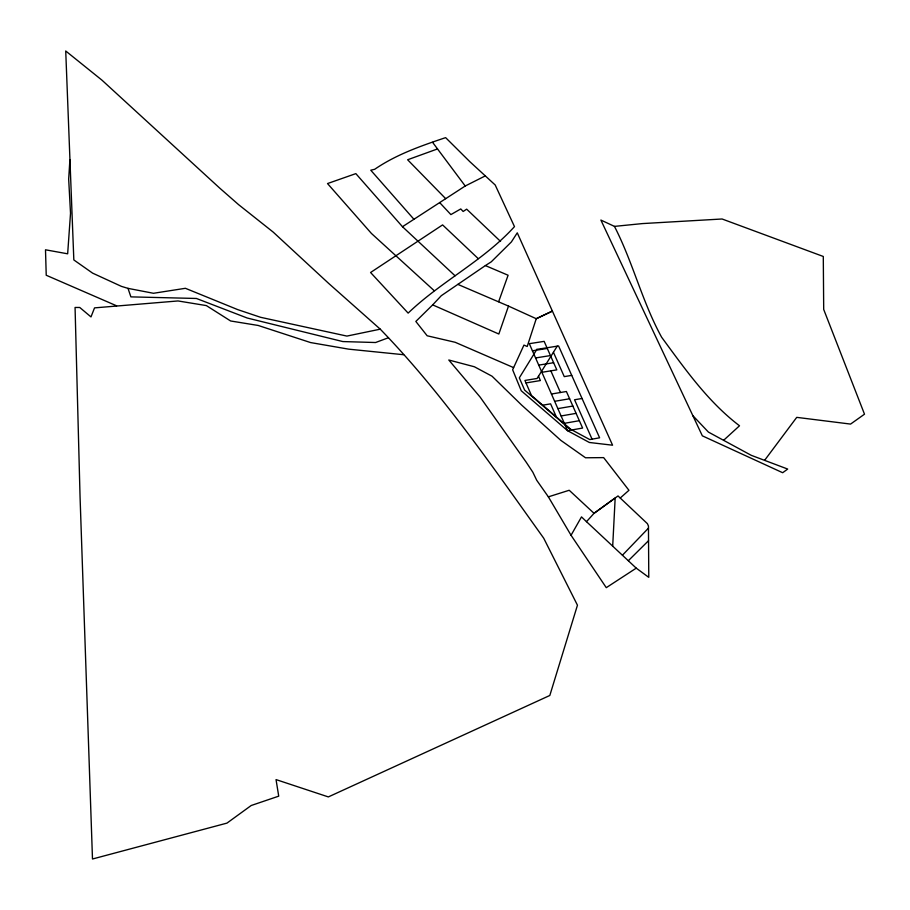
<?xml version="1.0" encoding="UTF-8"?>
<svg xmlns="http://www.w3.org/2000/svg" width="910" height="910" viewBox="0 0 910 910"><rect width="100%" height="100%" fill="white"/><g stroke="black" fill="none" stroke-linecap="round" stroke-linejoin="round"><path stroke-width="1.36" d="M612.703 546L615.171 497.998L594.037 513.32L586.495 521.68L636.238 568.147L648.773 577.338L648.455 526.037L647.419 523.682L618.015 495.939L594.037 513.32L569.216 490.262L548.366 496.849L536.718 480.264L532.828 472.188L526.196 462.178L480.139 397.113L448.789 360.007L474.372 366.764L492.071 376.228L521.589 405.03L560.788 440.338L585.528 457.775L603.648 457.616L628.946 490.297L620.256 497.998M432.671 304.884L441.293 295.693L457.855 284.386L508.497 306.09L498.839 334.027L432.671 304.884L415.836 321.435L427.165 335.779L455.159 342.285L513.615 367.617M498.646 301.699L508.099 275.241L485.371 265.583L457.855 284.386M636.238 568.147L606.276 587.667L571.048 535.273L581.501 516.903L586.495 521.68M557.227 346.164L537.105 378.458L524.922 380.46L531.474 395.52L570.581 429.201M764.673 460.244L796.728 417.36L850.577 424.083L864.5 414.186L823.698 309.446L823.288 256.472L722.096 218.992L642.403 223.587L614.455 226.385L600.884 220.061L702.338 435.833L782.668 472.722L787.696 469.06L751.239 455.318L708.424 432.091L692.806 415.62M478.25 258.645L442.59 224.906L370.575 272.5L408.135 313.108C441.202 281.372 483.608 260.681 514.48 226.613L495.199 184.992L469.799 161.639L445.627 137.637C420.989 145.907 396.305 154.461 374.67 169.305L370.757 170.204L413.936 219.287M622.474 555.168L648.466 528.141M628.423 560.628L648.546 540.688M723.712 440.212L739.511 425.778C707.9 401.765 684.946 368.903 661.627 337.235C642.244 301.961 632.905 262.239 614.455 226.385M434.15 290.643L371.439 233.46L327.52 183.558L355.844 173.628L402.482 226.715L465.226 186.004L485.144 175.971M485.371 265.583L491.241 261.841L511.374 241.946L517.267 232.835L612.578 445.206L589.35 442.476L567.59 430.714L521.248 390.765L512.637 369.756L523.944 345.095L527.208 346.483L536.252 318.716L552.393 311.095L536.252 318.716L508.497 306.09M388.479 337.724L375.557 342.524L342.854 341.568L247.213 318.022L196.412 298.469L130.892 296.876L128.003 288.368L121.439 286.377L92.615 273.137L73.835 259.942L65.725 50.994L101.931 80.137L219.583 187.995L238.579 204.636L273.171 232.084L328.635 283.374L380.255 329.17C441.998 392.858 492.23 466.295 543.714 538.208L577.452 605.207L549.822 695.467L328.339 796.921L276.037 779.597L278.722 796.159L251.217 805.498L226.954 823.118L92.49 859.006L80.046 496.587L75.064 307.466L79.761 307.478L90.989 316.919L94.538 307.876L178.019 300.948L206.354 305.589L230.639 320.98L258.19 325.462L310.594 342.57L348.689 349.156L403.63 354.718M437.517 148.933L407.623 159.762L445.695 198.676M380.255 329.17L346.903 336.086L260.601 317.306L237.715 309.616L185.39 288.299L153.471 293.282L128.003 288.368M564.348 423.332L579.351 420.693M561.106 415.961L576.098 413.356M557.875 408.624L572.856 406.053M554.656 401.31L569.626 398.762M542.713 405.189L550.596 403.847L556.351 416.939M582.047 398.478L574.551 399.763L592.069 439.166M551.449 394.019L566.395 391.505L582.616 428.053L567.59 430.714L529.301 343.684L544.146 341.364L556.806 369.87L541.894 372.304M526.003 382.928L540.381 380.562L538.481 376.217M571.73 375.386L564.257 376.626L553.462 352.341M538.731 365.115L553.621 362.715M535.58 357.948L550.459 355.571M532.43 350.805L547.297 348.45M116.605 305.817L46.228 275.252L45.5 249.795L67.658 253.81L70.525 213.281L68.671 179.133L69.911 159.637L70.309 169.351M455.057 275.787L402.482 226.715M500.557 241.434L466.671 209.163L463.144 211.473L460.767 208.936L450.882 214.601L439.678 202.589M432.591 142.335L465.226 186.004M548.366 496.849L571.048 535.273M550.846 370.848L560.435 392.506M536.866 349.372L519.314 377.855L524.615 390.049L569.159 428.439L589.771 439.575L599.61 437.801L558.581 345.948L536.866 349.372"/></g></svg>
